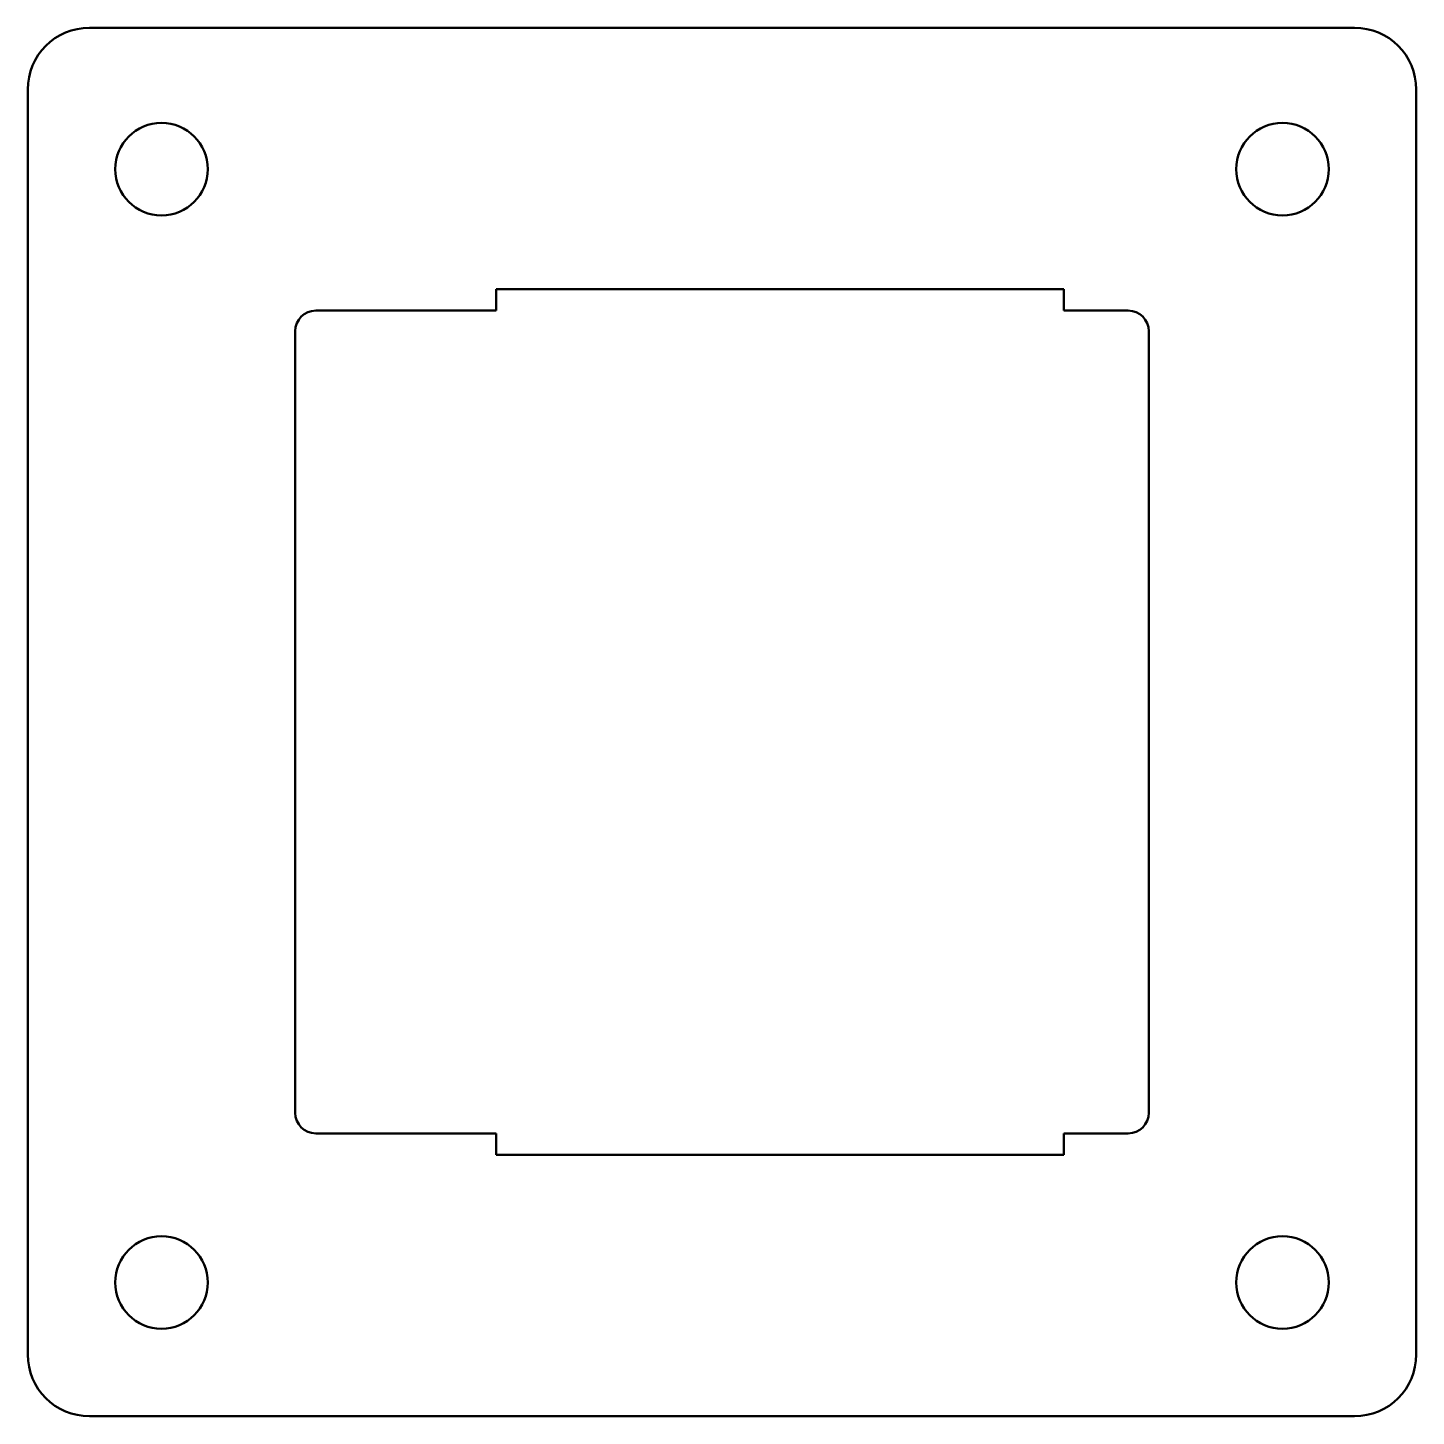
# Model space of a CAD drawing. Header units: inches. Extents: x 0 to 135, y 0 to 135.
import ezdxf

# ---------------------------------------------------------------- set-up
doc = ezdxf.new("R2010")
doc.units = ezdxf.units.IN
doc.header["$MEASUREMENT"] = 0
doc.layers.add('Visible (ANSI)', color=7, linetype='Continuous', lineweight=50)

# ---------------------------------------------------------------- blocks, each defined once
blk = doc.blocks.new('DSPY-MAQ-01-BS01_Sheet_3_DSPY-MAQ-01-BS01')
at = {"layer": 'Visible (ANSI)'}
for p, q in [((-61.5, 67.5), (61.5, 67.5)), ((-67.5, -61.5), (-67.5, 61.5)), ((67.5, 61.5), (67.5, -61.5)), ((-21.95, 40), (-21.95, 42.1)), ((-21.95, 42.1), (33.25, 42.1)), ((33.25, 42.1), (33.25, 40)), ((-39.5, 40), (-21.95, 40)), ((33.25, 40), (39.5, 40)), ((-41.5, -38), (-41.5, 38)), ((41.5, 38), (41.5, -38)), ((-21.95, -40), (-39.5, -40)), ((-21.95, -42.1), (-21.95, -40)), ((39.5, -40), (33.25, -40)), ((33.25, -40), (33.25, -42.1)), ((33.25, -42.1), (-21.95, -42.1)), ((61.5, -67.5), (-61.5, -67.5))]:
    blk.add_line(p, q, dxfattribs=at)
for centre in [(-54.5, 53.75), (54.5, 53.75), (-54.5, -54.5), (54.5, -54.5)]:
    blk.add_circle(centre, 4.5, dxfattribs=at)
at = {"layer": 'Visible (ANSI)', "extrusion": (0, 0, -1)}
for centre, start, end in [((-61.5, 61.5), 90, 180), ((61.5, 61.5), 0, 90), ((61.5, -61.5), 270, 0), ((-61.5, -61.5), 180, 270)]:
    blk.add_arc(centre, 6, start, end, dxfattribs=at)
at = {"layer": 'Visible (ANSI)'}
for centre, start, end in [((-39.5, 38), 90, 180), ((39.5, 38), 0, 90), ((-39.5, -38), 180, 270), ((39.5, -38), 270, 0)]:
    blk.add_arc(centre, 2, start, end, dxfattribs=at)

msp = doc.modelspace()

# ---------------------------------------------------------------- block references
msp.add_blockref('DSPY-MAQ-01-BS01_Sheet_3_DSPY-MAQ-01-BS01', (67.5, 67.5))

doc.saveas('drawing.dxf')
